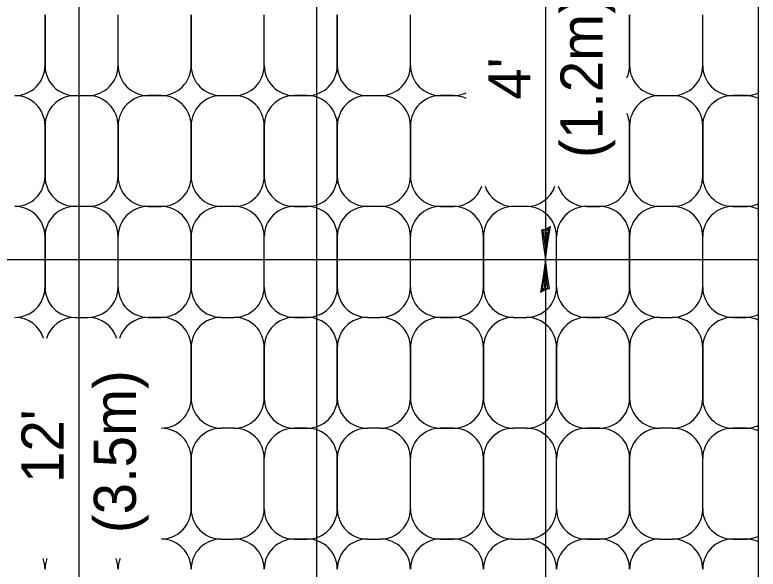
# Model space of a CAD drawing. Extents: x 99735 to 110633, y 79090 to 87272.
# Drawn here: x 100716.3 to 100839.6, y 79691.8 to 79783.9 of the extents above; entities that cross this region are included whole.
import ezdxf

# ---------------------------------------------------------------- set-up
doc = ezdxf.new("R2010")
doc.units = 0
doc.layers.add('Sheets_General Details', color=7, linetype='Continuous')

msp = doc.modelspace()

# ---------------------------------------------------------------- linework, layer by layer
at = {"layer": 'Sheets_General Details'}
for p, q in [((100766.37, 80044.29), (100766.37, 79272.73)), ((100726.87, 79803.72), (100726.87, 79561.83)), ((100804.34, 79803.72), (100804.34, 79743.25)), ((100839.65, 79803.72), (100839.65, 79561.83)), ((100721.28, 79775.45), (100721.28, 79783.86)), ((100721.28, 79783.86), (100721.28, 79775.45)), ((100721.28, 79783.86), (100721.28, 79775.45)), ((100733.41, 79775.45), (100733.41, 79783.86)), ((100733.41, 79775.45), (100733.41, 79783.86)), ((100733.41, 79775.45), (100733.41, 79783.86)), ((100745.54, 79775.45), (100745.54, 79783.86)), ((100745.54, 79783.86), (100745.54, 79775.45)), ((100745.54, 79783.86), (100745.54, 79775.45)), ((100757.67, 79775.45), (100757.67, 79783.86)), ((100757.67, 79775.45), (100757.67, 79783.86)), ((100757.67, 79775.45), (100757.67, 79783.86)), ((100769.8, 79775.45), (100769.8, 79783.86)), ((100769.8, 79783.86), (100769.8, 79775.45)), ((100769.8, 79783.86), (100769.8, 79775.45)), ((100781.93, 79775.45), (100781.93, 79783.86)), ((100781.93, 79775.45), (100781.93, 79783.86)), ((100781.93, 79775.45), (100781.93, 79783.86)), ((100818.32, 79775.45), (100818.32, 79783.86)), ((100818.32, 79783.86), (100818.32, 79775.45)), ((100818.32, 79783.86), (100818.32, 79775.45)), ((100830.45, 79775.45), (100830.45, 79783.86)), ((100830.45, 79775.45), (100830.45, 79783.86)), ((100830.45, 79775.45), (100830.45, 79783.86)), ((100726.28, 79770.45), (100728.41, 79770.45)), ((100726.28, 79770.45), (100728.41, 79770.45)), ((100738.41, 79770.45), (100740.54, 79770.45)), ((100738.41, 79770.45), (100740.54, 79770.45)), ((100740.54, 79770.45), (100738.41, 79770.45)), ((100750.54, 79770.45), (100752.67, 79770.45)), ((100750.54, 79770.45), (100752.67, 79770.45)), ((100762.67, 79770.45), (100764.8, 79770.45)), ((100762.67, 79770.45), (100764.8, 79770.45)), ((100764.8, 79770.45), (100762.67, 79770.45)), ((100774.8, 79770.45), (100776.93, 79770.45)), ((100774.8, 79770.45), (100776.93, 79770.45)), ((100786.93, 79770.45), (100789.06, 79770.45)), ((100786.93, 79770.45), (100789.06, 79770.45)), ((100789.06, 79770.45), (100786.93, 79770.45)), ((100823.32, 79770.45), (100825.45, 79770.45)), ((100823.32, 79770.45), (100825.45, 79770.45)), ((100835.45, 79770.45), (100837.58, 79770.45)), ((100835.45, 79770.45), (100837.58, 79770.45)), ((100837.58, 79770.45), (100835.45, 79770.45)), ((100721.28, 79765.45), (100721.28, 79757.04)), ((100721.28, 79757.04), (100721.28, 79765.45)), ((100733.41, 79765.45), (100733.41, 79757.04)), ((100733.41, 79757.04), (100733.41, 79765.45)), ((100745.54, 79765.45), (100745.54, 79757.04)), ((100745.54, 79757.04), (100745.54, 79765.45)), ((100757.67, 79765.45), (100757.67, 79757.04)), ((100757.67, 79757.04), (100757.67, 79765.45)), ((100769.8, 79765.45), (100769.8, 79757.04)), ((100769.8, 79757.04), (100769.8, 79765.45)), ((100781.93, 79765.45), (100781.93, 79757.04)), ((100781.93, 79757.04), (100781.93, 79765.45)), ((100818.32, 79765.45), (100818.32, 79757.04)), ((100818.32, 79757.04), (100818.32, 79765.45)), ((100830.45, 79765.45), (100830.45, 79757.04)), ((100830.45, 79757.04), (100830.45, 79765.45)), ((100728.41, 79752.04), (100726.28, 79752.04)), ((100728.41, 79752.04), (100726.28, 79752.04)), ((100738.41, 79752.04), (100740.54, 79752.04)), ((100740.54, 79752.04), (100738.41, 79752.04)), ((100752.67, 79752.04), (100750.54, 79752.04)), ((100752.67, 79752.04), (100750.54, 79752.04)), ((100762.67, 79752.04), (100764.8, 79752.04)), ((100764.8, 79752.04), (100762.67, 79752.04)), ((100776.93, 79752.04), (100774.8, 79752.04)), ((100776.93, 79752.04), (100774.8, 79752.04)), ((100786.93, 79752.04), (100789.06, 79752.04)), ((100789.06, 79752.04), (100786.93, 79752.04)), ((100801.19, 79752.04), (100799.06, 79752.04)), ((100801.19, 79752.04), (100799.06, 79752.04)), ((100811.19, 79752.04), (100813.32, 79752.04)), ((100813.32, 79752.04), (100811.19, 79752.04)), ((100825.45, 79752.04), (100823.32, 79752.04)), ((100825.45, 79752.04), (100823.32, 79752.04)), ((100835.45, 79752.04), (100837.58, 79752.04)), ((100837.58, 79752.04), (100835.45, 79752.04)), ((100721.28, 79738.63), (100721.28, 79747.04)), ((100721.28, 79747.04), (100721.28, 79738.63)), ((100721.28, 79747.04), (100721.28, 79738.63)), ((100733.41, 79738.63), (100733.41, 79747.04)), ((100733.41, 79738.63), (100733.41, 79747.04)), ((100733.41, 79738.63), (100733.41, 79747.04)), ((100745.54, 79738.63), (100745.54, 79747.04)), ((100745.54, 79747.04), (100745.54, 79738.63)), ((100745.54, 79747.04), (100745.54, 79738.63)), ((100757.67, 79738.63), (100757.67, 79747.04)), ((100757.67, 79738.63), (100757.67, 79747.04)), ((100757.67, 79738.63), (100757.67, 79747.04)), ((100769.8, 79738.63), (100769.8, 79747.04)), ((100769.8, 79747.04), (100769.8, 79738.63)), ((100769.8, 79747.04), (100769.8, 79738.63)), ((100781.93, 79738.63), (100781.93, 79747.04)), ((100781.93, 79738.63), (100781.93, 79747.04)), ((100781.93, 79738.63), (100781.93, 79747.04)), ((100794.06, 79738.63), (100794.06, 79747.04)), ((100794.06, 79747.04), (100794.06, 79738.63)), ((100794.06, 79747.04), (100794.06, 79738.63)), ((100806.19, 79738.63), (100806.19, 79747.04)), ((100806.19, 79738.63), (100806.19, 79747.04)), ((100806.19, 79738.63), (100806.19, 79747.04)), ((100818.32, 79738.63), (100818.32, 79747.04)), ((100818.32, 79747.04), (100818.32, 79738.63)), ((100818.32, 79747.04), (100818.32, 79738.63)), ((100830.45, 79738.63), (100830.45, 79747.04)), ((100830.45, 79738.63), (100830.45, 79747.04)), ((100830.45, 79738.63), (100830.45, 79747.04)), ((100681.72, 79743.25), (100839.65, 79743.25)), ((100804.34, 79743.25), (100804.34, 79622.3)), ((100726.28, 79733.63), (100728.41, 79733.63)), ((100726.28, 79733.63), (100728.41, 79733.63)), ((100738.41, 79733.63), (100740.54, 79733.63)), ((100738.41, 79733.63), (100740.54, 79733.63)), ((100740.54, 79733.63), (100738.41, 79733.63)), ((100750.54, 79733.63), (100752.67, 79733.63)), ((100750.54, 79733.63), (100752.67, 79733.63)), ((100762.67, 79733.63), (100764.8, 79733.63)), ((100762.67, 79733.63), (100764.8, 79733.63)), ((100764.8, 79733.63), (100762.67, 79733.63)), ((100774.8, 79733.63), (100776.93, 79733.63)), ((100774.8, 79733.63), (100776.93, 79733.63)), ((100786.93, 79733.63), (100789.06, 79733.63)), ((100786.93, 79733.63), (100789.06, 79733.63)), ((100789.06, 79733.63), (100786.93, 79733.63)), ((100799.06, 79733.63), (100801.19, 79733.63)), ((100799.06, 79733.63), (100801.19, 79733.63)), ((100811.19, 79733.63), (100813.32, 79733.63)), ((100811.19, 79733.63), (100813.32, 79733.63)), ((100813.32, 79733.63), (100811.19, 79733.63)), ((100823.32, 79733.63), (100825.45, 79733.63)), ((100823.32, 79733.63), (100825.45, 79733.63)), ((100835.45, 79733.63), (100837.58, 79733.63)), ((100835.45, 79733.63), (100837.58, 79733.63)), ((100837.58, 79733.63), (100835.45, 79733.63)), ((100745.54, 79728.63), (100745.54, 79720.22)), ((100745.54, 79720.22), (100745.54, 79728.63)), ((100757.67, 79728.63), (100757.67, 79720.22)), ((100757.67, 79720.22), (100757.67, 79728.63)), ((100769.8, 79728.63), (100769.8, 79720.22)), ((100769.8, 79720.22), (100769.8, 79728.63)), ((100781.93, 79728.63), (100781.93, 79720.22)), ((100781.93, 79720.22), (100781.93, 79728.63)), ((100794.06, 79728.63), (100794.06, 79720.22)), ((100794.06, 79720.22), (100794.06, 79728.63)), ((100806.19, 79728.63), (100806.19, 79720.22)), ((100806.19, 79720.22), (100806.19, 79728.63)), ((100818.32, 79728.63), (100818.32, 79720.22)), ((100818.32, 79720.22), (100818.32, 79728.63)), ((100830.45, 79728.63), (100830.45, 79720.22)), ((100830.45, 79720.22), (100830.45, 79728.63)), ((100752.67, 79715.22), (100750.54, 79715.22)), ((100752.67, 79715.22), (100750.54, 79715.22)), ((100762.67, 79715.22), (100764.8, 79715.22)), ((100764.8, 79715.22), (100762.67, 79715.22)), ((100776.93, 79715.22), (100774.8, 79715.22)), ((100776.93, 79715.22), (100774.8, 79715.22)), ((100786.93, 79715.22), (100789.06, 79715.22)), ((100789.06, 79715.22), (100786.93, 79715.22)), ((100801.19, 79715.22), (100799.06, 79715.22)), ((100801.19, 79715.22), (100799.06, 79715.22)), ((100811.19, 79715.22), (100813.32, 79715.22)), ((100813.32, 79715.22), (100811.19, 79715.22)), ((100825.45, 79715.22), (100823.32, 79715.22)), ((100825.45, 79715.22), (100823.32, 79715.22)), ((100835.45, 79715.22), (100837.58, 79715.22)), ((100837.58, 79715.22), (100835.45, 79715.22)), ((100745.54, 79701.81), (100745.54, 79710.22)), ((100745.54, 79710.22), (100745.54, 79701.81)), ((100745.54, 79710.22), (100745.54, 79701.81)), ((100757.67, 79701.81), (100757.67, 79710.22)), ((100757.67, 79701.81), (100757.67, 79710.22)), ((100757.67, 79701.81), (100757.67, 79710.22)), ((100769.8, 79701.81), (100769.8, 79710.22)), ((100769.8, 79710.22), (100769.8, 79701.81)), ((100769.8, 79710.22), (100769.8, 79701.81)), ((100781.93, 79701.81), (100781.93, 79710.22)), ((100781.93, 79701.81), (100781.93, 79710.22)), ((100781.93, 79701.81), (100781.93, 79710.22)), ((100794.06, 79701.81), (100794.06, 79710.22)), ((100794.06, 79710.22), (100794.06, 79701.81)), ((100794.06, 79710.22), (100794.06, 79701.81)), ((100806.19, 79701.81), (100806.19, 79710.22)), ((100806.19, 79701.81), (100806.19, 79710.22)), ((100806.19, 79701.81), (100806.19, 79710.22)), ((100818.32, 79701.81), (100818.32, 79710.22)), ((100818.32, 79710.22), (100818.32, 79701.81)), ((100818.32, 79710.22), (100818.32, 79701.81)), ((100830.45, 79701.81), (100830.45, 79710.22)), ((100830.45, 79701.81), (100830.45, 79710.22)), ((100830.45, 79701.81), (100830.45, 79710.22)), ((100750.54, 79696.81), (100752.67, 79696.81)), ((100750.54, 79696.81), (100752.67, 79696.81)), ((100762.67, 79696.81), (100764.8, 79696.81)), ((100762.67, 79696.81), (100764.8, 79696.81)), ((100764.8, 79696.81), (100762.67, 79696.81)), ((100774.8, 79696.81), (100776.93, 79696.81)), ((100774.8, 79696.81), (100776.93, 79696.81)), ((100786.93, 79696.81), (100789.06, 79696.81)), ((100786.93, 79696.81), (100789.06, 79696.81)), ((100789.06, 79696.81), (100786.93, 79696.81)), ((100799.06, 79696.81), (100801.19, 79696.81)), ((100799.06, 79696.81), (100801.19, 79696.81)), ((100811.19, 79696.81), (100813.32, 79696.81)), ((100811.19, 79696.81), (100813.32, 79696.81)), ((100813.32, 79696.81), (100811.19, 79696.81)), ((100823.32, 79696.81), (100825.45, 79696.81)), ((100823.32, 79696.81), (100825.45, 79696.81)), ((100835.45, 79696.81), (100837.58, 79696.81)), ((100835.45, 79696.81), (100837.58, 79696.81)), ((100837.58, 79696.81), (100835.45, 79696.81))]:
    msp.add_line(p, q, dxfattribs=at)
for points in [[(100804.41, 79748.25), (100803.67, 79748.08), (100803.99, 79745.96), (100804.34, 79743.25), (100804.73, 79746.15), (100805.17, 79748.69), (100804.41, 79748.25), (100803.92, 79748.02), (100804.34, 79745.07), (100804.9, 79748.3), (100804.27, 79747.82), (100804.36, 79746.47), (100804.55, 79747.77)], [(100804.26, 79738.25), (100805, 79738.42), (100804.68, 79740.53), (100804.34, 79743.25), (100803.94, 79740.35), (100803.5, 79737.8), (100804.26, 79738.25), (100804.75, 79738.47), (100804.33, 79741.42), (100803.77, 79738.2), (100804.4, 79738.67), (100804.31, 79740.03), (100804.12, 79738.72)]]:
    msp.add_lwpolyline(points, dxfattribs=at)
for centre, start, end in [((100716.28, 79775.45), 270, 0), ((100726.28, 79775.45), 180, 270), ((100728.41, 79775.45), 270, 0), ((100738.41, 79775.45), 180, 270), ((100740.54, 79775.45), 270, 0), ((100750.54, 79775.45), 180, 270), ((100752.67, 79775.45), 270, 0), ((100762.67, 79775.45), 180, 270), ((100764.8, 79775.45), 270, 0), ((100774.8, 79775.45), 180, 270), ((100776.93, 79775.45), 270, 0), ((100786.93, 79775.45), 180, 270), ((100813.32, 79775.45), 335.7274, 0), ((100823.32, 79775.45), 180, 270), ((100825.45, 79775.45), 270, 0), ((100835.45, 79775.45), 180, 270), ((100716.28, 79765.45), 0, 90), ((100726.28, 79765.45), 90, 180), ((100728.41, 79765.45), 0, 90), ((100738.41, 79765.45), 90, 180), ((100740.54, 79765.45), 0, 90), ((100750.54, 79765.45), 90, 180), ((100752.67, 79765.45), 0, 90), ((100762.67, 79765.45), 90, 180), ((100764.8, 79765.45), 0, 90), ((100774.8, 79765.45), 90, 180), ((100776.93, 79765.45), 0, 90), ((100786.93, 79765.45), 90, 180), ((100789.06, 79775.45), 270, 295.2393), ((100789.06, 79765.45), 64.7607, 90), ((100823.32, 79765.45), 90, 180), ((100825.45, 79765.45), 0, 90), ((100835.45, 79765.45), 90, 180), ((100837.58, 79775.45), 270, 294.4816), ((100837.58, 79765.45), 65.5185, 90), ((100813.32, 79765.45), 0, 24.2726), ((100716.28, 79757.04), 270, 0), ((100726.28, 79757.04), 180, 270), ((100728.41, 79757.04), 270, 0), ((100738.41, 79757.04), 180, 270), ((100740.54, 79757.04), 270, 0), ((100750.54, 79757.04), 180, 270), ((100752.67, 79757.04), 270, 0), ((100762.67, 79757.04), 180, 270), ((100764.8, 79757.04), 270, 0), ((100774.8, 79757.04), 180, 270), ((100776.93, 79757.04), 270, 0), ((100786.93, 79757.04), 180, 270), ((100813.32, 79757.04), 270, 0), ((100823.32, 79757.04), 180, 270), ((100825.45, 79757.04), 270, 0), ((100835.45, 79757.04), 180, 270), ((100789.06, 79757.04), 270, 341.204), ((100799.06, 79757.04), 198.796, 270), ((100801.19, 79757.04), 270, 341.204), ((100811.19, 79757.04), 198.796, 270), ((100716.28, 79747.04), 0, 90), ((100726.28, 79747.04), 90, 180), ((100728.41, 79747.04), 0, 90), ((100738.41, 79747.04), 90, 180), ((100740.54, 79747.04), 0, 90), ((100750.54, 79747.04), 90, 180), ((100752.67, 79747.04), 0, 90), ((100762.67, 79747.04), 90, 180), ((100764.8, 79747.04), 0, 90), ((100774.8, 79747.04), 90, 180), ((100776.93, 79747.04), 0, 90), ((100786.93, 79747.04), 90, 180), ((100789.06, 79747.04), 0, 90), ((100799.06, 79747.04), 90, 180), ((100801.19, 79747.04), 0, 90), ((100811.19, 79747.04), 90, 180), ((100813.32, 79747.04), 0, 90), ((100823.32, 79747.04), 90, 180), ((100825.45, 79747.04), 0, 90), ((100835.45, 79747.04), 90, 180), ((100837.58, 79757.04), 270, 294.4816), ((100837.58, 79747.04), 65.5185, 90), ((100716.28, 79738.63), 270, 0), ((100726.28, 79738.63), 180, 270), ((100728.41, 79738.63), 270, 0), ((100738.41, 79738.63), 180, 270), ((100740.54, 79738.63), 270, 0), ((100750.54, 79738.63), 180, 270), ((100752.67, 79738.63), 270, 0), ((100762.67, 79738.63), 180, 270), ((100764.8, 79738.63), 270, 0), ((100774.8, 79738.63), 180, 270), ((100776.93, 79738.63), 270, 0), ((100786.93, 79738.63), 180, 270), ((100789.06, 79738.63), 270, 0), ((100799.06, 79738.63), 180, 270), ((100801.19, 79738.63), 270, 0), ((100811.19, 79738.63), 180, 270), ((100813.32, 79738.63), 270, 0), ((100823.32, 79738.63), 180, 270), ((100825.45, 79738.63), 270, 0), ((100835.45, 79738.63), 180, 270), ((100716.28, 79728.63), 17.4096, 90), ((100726.28, 79728.63), 90, 162.5904), ((100728.41, 79728.63), 17.4096, 90), ((100738.41, 79728.63), 90, 162.5904), ((100740.54, 79728.63), 0, 90), ((100750.54, 79728.63), 90, 180), ((100752.67, 79728.63), 0, 90), ((100762.67, 79728.63), 90, 180), ((100764.8, 79728.63), 0, 90), ((100774.8, 79728.63), 90, 180), ((100776.93, 79728.63), 0, 90), ((100786.93, 79728.63), 90, 180), ((100789.06, 79728.63), 0, 90), ((100799.06, 79728.63), 90, 180), ((100801.19, 79728.63), 0, 90), ((100811.19, 79728.63), 90, 180), ((100813.32, 79728.63), 0, 90), ((100823.32, 79728.63), 90, 180), ((100825.45, 79728.63), 0, 90), ((100835.45, 79728.63), 90, 180), ((100837.58, 79738.63), 270, 294.4816), ((100837.58, 79728.63), 65.5185, 90), ((100740.54, 79720.22), 271.0085, 0), ((100750.54, 79720.22), 180, 270), ((100752.67, 79720.22), 270, 0), ((100762.67, 79720.22), 180, 270), ((100764.8, 79720.22), 270, 0), ((100774.8, 79720.22), 180, 270), ((100776.93, 79720.22), 270, 0), ((100786.93, 79720.22), 180, 270), ((100789.06, 79720.22), 270, 0), ((100799.06, 79720.22), 180, 270), ((100801.19, 79720.22), 270, 0), ((100811.19, 79720.22), 180, 270), ((100813.32, 79720.22), 270, 0), ((100823.32, 79720.22), 180, 270), ((100825.45, 79720.22), 270, 0), ((100835.45, 79720.22), 180, 270), ((100837.58, 79720.22), 270, 294.4816), ((100740.54, 79710.22), 0, 88.9915), ((100750.54, 79710.22), 90, 180), ((100752.67, 79710.22), 0, 90), ((100762.67, 79710.22), 90, 180), ((100764.8, 79710.22), 0, 90), ((100774.8, 79710.22), 90, 180), ((100776.93, 79710.22), 0, 90), ((100786.93, 79710.22), 90, 180), ((100789.06, 79710.22), 0, 90), ((100799.06, 79710.22), 90, 180), ((100801.19, 79710.22), 0, 90), ((100811.19, 79710.22), 90, 180), ((100813.32, 79710.22), 0, 90), ((100823.32, 79710.22), 90, 180), ((100825.45, 79710.22), 0, 90), ((100835.45, 79710.22), 90, 180), ((100837.58, 79710.22), 65.5185, 90), ((100740.54, 79701.81), 271.0085, 0), ((100750.54, 79701.81), 180, 270), ((100752.67, 79701.81), 270, 0), ((100762.67, 79701.81), 180, 270), ((100764.8, 79701.81), 270, 0), ((100774.8, 79701.81), 180, 270), ((100776.93, 79701.81), 270, 0), ((100786.93, 79701.81), 180, 270), ((100789.06, 79701.81), 270, 0), ((100799.06, 79701.81), 180, 270), ((100801.19, 79701.81), 270, 0), ((100811.19, 79701.81), 180, 270), ((100813.32, 79701.81), 270, 0), ((100823.32, 79701.81), 180, 270), ((100825.45, 79701.81), 270, 0), ((100835.45, 79701.81), 180, 270), ((100837.58, 79701.81), 270, 294.4816), ((100740.54, 79691.81), 0, 88.9915), ((100750.54, 79691.81), 90, 180), ((100752.67, 79691.81), 0, 90), ((100762.67, 79691.81), 90, 180), ((100764.8, 79691.81), 0, 90), ((100774.8, 79691.81), 90, 180), ((100776.93, 79691.81), 0, 90), ((100786.93, 79691.81), 90, 180), ((100789.06, 79691.81), 0, 90), ((100799.06, 79691.81), 90, 180), ((100801.19, 79691.81), 0, 90), ((100811.19, 79691.81), 90, 180), ((100813.32, 79691.81), 0, 90), ((100823.32, 79691.81), 90, 180), ((100825.45, 79691.81), 0, 90), ((100835.45, 79691.81), 90, 180), ((100837.58, 79691.81), 65.5185, 90), ((100716.28, 79691.81), 0, 20.7077), ((100726.28, 79691.81), 159.2923, 180), ((100728.41, 79691.81), 0, 20.7077), ((100738.41, 79691.81), 159.2923, 180)]:
    msp.add_arc(centre, 5, start, end, dxfattribs=at)

# ---------------------------------------------------------------- texts
for s, p in [('(1.2m)', (100813.84, 79760.09)), ("4'", (100801.84, 79769.79)), ('(3.5m)', (100736.37, 79697.8)), ("12'", (100724.37, 79706.13))]:
    msp.add_text(s, height=7, rotation=90, dxfattribs=at).set_placement(p)

doc.saveas('drawing.dxf')
